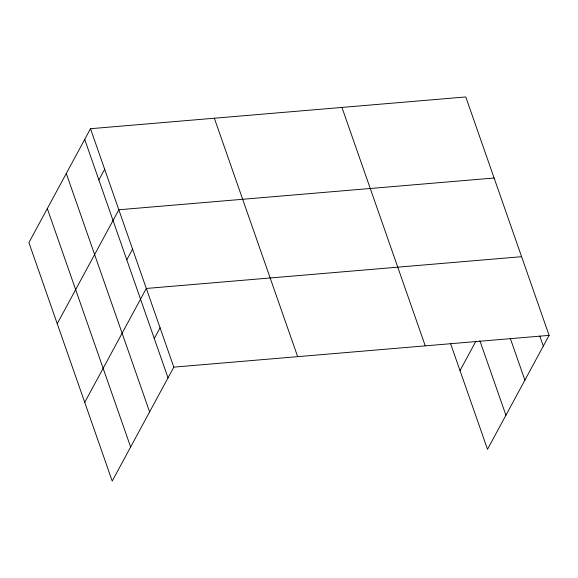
<?xml version="1.0" encoding="UTF-8"?>
<svg xmlns="http://www.w3.org/2000/svg" width="578" height="578" viewBox="0 0 578 578"><rect width="100%" height="100%" fill="white"/><g stroke="black" fill="none" stroke-linecap="round" stroke-linejoin="round"><path stroke-width="0.87" d="M90.493 128.706L28.9 242.623L112.219 481.055L173.812 367.138L90.493 128.706L465.781 96.945L549.1 335.377L487.507 449.294L450.652 343.823M98.874 179.946L104.661 169.238M57.229 323.694L118.822 209.771L494.111 178.01M126.784 259.818L132.572 249.118M84.72 402.375L146.313 288.458L521.609 256.69M154.275 338.498L160.063 327.798M460.009 370.614L475.918 341.193M173.812 367.138L549.1 335.377M539.801 336.035L543.313 346.078M510.273 338.289L524.896 380.136M479.892 340.738L505.923 415.235M341.938 107.429L425.256 345.854M214.344 118.223L297.656 356.655M84.706 139.414L168.025 377.839M66.289 173.472L149.608 411.904M47.317 208.564L130.635 446.996"/></g></svg>
